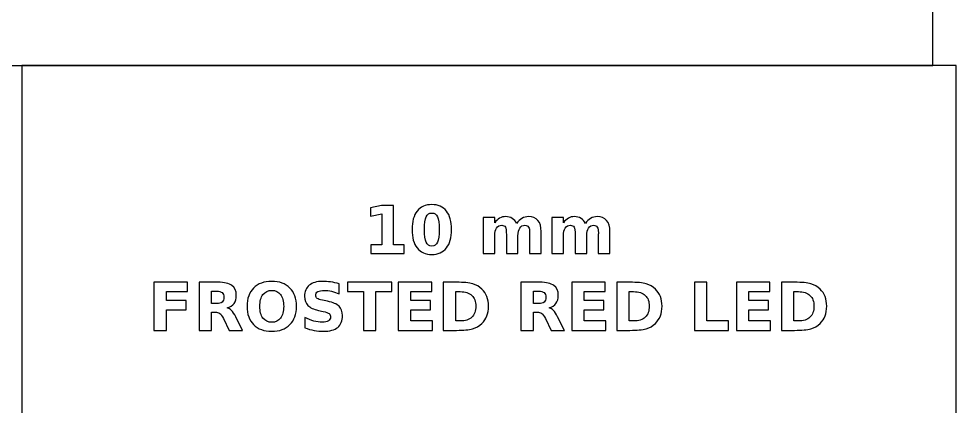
# Model space of a CAD drawing. Header units: centimetres. Extents: x -13.55 to -7.55, y -19.19 to -12.44.
# Drawn here: x -12.507 to -10.5, y -16.579 to -15.75 of the extents above; entities that cross this region are included whole.
import ezdxf

# ---------------------------------------------------------------- set-up
doc = ezdxf.new("R2010")
doc.units = ezdxf.units.CM
doc.header["$MEASUREMENT"] = 0
doc.layers.add('Layer 1', color=7, linetype='Continuous')

msp = doc.modelspace()

# ---------------------------------------------------------------- linework, layer by layer
at = {"layer": 'Layer 1', "color": 7}
msp.add_lwpolyline([(-12.55001, -15.85), (-10.55001, -15.85), (-10.55001, -13.85), (-12.55001, -13.85), (-12.55001, -15.85)], close=True, dxfattribs=at)
msp.add_open_spline([(-12.5, -15.85), (-12.5, -15.85), (-10.5, -15.85), (-10.5, -15.85), (-10.5, -15.85), (-10.5, -15.85), (-10.5, -17.85), (-10.5, -17.85), (-10.5, -17.85), (-10.5, -17.85), (-12.5, -17.85), (-12.5, -17.85), (-12.5, -17.85), (-12.5, -17.85), (-12.5, -15.85), (-12.5, -15.85)], degree=3, knots=[0, 0, 0, 0, 0.25, 0.25, 0.25, 0.25, 0.5, 0.5, 0.5, 0.5, 0.75, 0.75, 0.75, 0.75, 1, 1, 1, 1], dxfattribs=at)
at = {"layer": 'Layer 1', "color": 250}
for points, knots in [([(-11.75327, -16.23414), (-11.75327, -16.23414), (-11.72984, -16.23414), (-11.72984, -16.23414), (-11.72984, -16.23414), (-11.72984, -16.23414), (-11.72984, -16.16765), (-11.72984, -16.16765), (-11.72984, -16.16765), (-11.72984, -16.16765), (-11.75388, -16.17262), (-11.75388, -16.17262), (-11.75388, -16.17262), (-11.75388, -16.17262), (-11.75388, -16.15455), (-11.75388, -16.15455), (-11.75388, -16.15455), (-11.75388, -16.15455), (-11.72998, -16.14959), (-11.72998, -16.14959), (-11.72998, -16.14959), (-11.72998, -16.14959), (-11.70477, -16.14959), (-11.70477, -16.14959), (-11.70477, -16.14959), (-11.70477, -16.14959), (-11.70477, -16.23414), (-11.70477, -16.23414), (-11.70477, -16.23414), (-11.70477, -16.23414), (-11.68135, -16.23414), (-11.68135, -16.23414), (-11.68135, -16.23414), (-11.68135, -16.23414), (-11.68135, -16.25246), (-11.68135, -16.25246), (-11.68135, -16.25246), (-11.68135, -16.25246), (-11.75327, -16.25246), (-11.75327, -16.25246), (-11.75327, -16.25246), (-11.75327, -16.25246), (-11.75327, -16.23414), (-11.75327, -16.23414)], [0, 0, 0, 0, 0.0909091, 0.0909091, 0.0909091, 0.0909091, 0.1818182, 0.1818182, 0.1818182, 0.1818182, 0.2727273, 0.2727273, 0.2727273, 0.2727273, 0.3636364, 0.3636364, 0.3636364, 0.3636364, 0.4545455, 0.4545455, 0.4545455, 0.4545455, 0.5454545, 0.5454545, 0.5454545, 0.5454545, 0.6363636, 0.6363636, 0.6363636, 0.6363636, 0.7272727, 0.7272727, 0.7272727, 0.7272727, 0.8181818, 0.8181818, 0.8181818, 0.8181818, 0.9090909, 0.9090909, 0.9090909, 0.9090909, 1, 1, 1, 1]), ([(-11.58017, -16.20112), (-11.58017, -16.21817), (-11.58384, -16.23132), (-11.5912, -16.24058), (-11.5912, -16.24058), (-11.59854, -16.24983), (-11.60898, -16.25446), (-11.62248, -16.25446), (-11.62248, -16.25446), (-11.63603, -16.25446), (-11.64649, -16.24983), (-11.65383, -16.24058), (-11.65383, -16.24058), (-11.66119, -16.23132), (-11.66486, -16.21817), (-11.66486, -16.20112), (-11.66486, -16.20112), (-11.66486, -16.18405), (-11.66119, -16.17087), (-11.65383, -16.16161), (-11.65383, -16.16161), (-11.64649, -16.15237), (-11.63603, -16.14773), (-11.62248, -16.14773), (-11.62248, -16.14773), (-11.60898, -16.14773), (-11.59854, -16.15237), (-11.5912, -16.16161), (-11.5912, -16.16161), (-11.58384, -16.17087), (-11.58017, -16.18405), (-11.58017, -16.20112)], [0, 0, 0, 0, 0.125, 0.125, 0.125, 0.125, 0.25, 0.25, 0.25, 0.25, 0.375, 0.375, 0.375, 0.375, 0.5, 0.5, 0.5, 0.5, 0.625, 0.625, 0.625, 0.625, 0.75, 0.75, 0.75, 0.75, 0.875, 0.875, 0.875, 0.875, 1, 1, 1, 1]), ([(-11.6067, -16.20093), (-11.6067, -16.18807), (-11.6079, -16.17901), (-11.61032, -16.17374), (-11.61032, -16.17374), (-11.61272, -16.1685), (-11.61679, -16.16587), (-11.62248, -16.16587), (-11.62248, -16.16587), (-11.62817, -16.16587), (-11.63224, -16.1685), (-11.63469, -16.17374), (-11.63469, -16.17374), (-11.63711, -16.17901), (-11.63833, -16.18807), (-11.63833, -16.20093), (-11.63833, -16.20093), (-11.63833, -16.21391), (-11.63711, -16.22309), (-11.63469, -16.2284), (-11.63469, -16.2284), (-11.63224, -16.23374), (-11.62817, -16.2364), (-11.62248, -16.2364), (-11.62248, -16.2364), (-11.61684, -16.2364), (-11.61279, -16.23374), (-11.61034, -16.2284), (-11.61034, -16.2284), (-11.60792, -16.22309), (-11.6067, -16.21391), (-11.6067, -16.20093)], [0, 0, 0, 0, 0.125, 0.125, 0.125, 0.125, 0.25, 0.25, 0.25, 0.25, 0.375, 0.375, 0.375, 0.375, 0.5, 0.5, 0.5, 0.5, 0.625, 0.625, 0.625, 0.625, 0.75, 0.75, 0.75, 0.75, 0.875, 0.875, 0.875, 0.875, 1, 1, 1, 1]), ([(-11.44092, -16.18811), (-11.43779, -16.18334), (-11.4341, -16.17969), (-11.42979, -16.1772), (-11.42979, -16.1772), (-11.42549, -16.17468), (-11.42079, -16.17344), (-11.41564, -16.17344), (-11.41564, -16.17344), (-11.40677, -16.17344), (-11.40002, -16.17617), (-11.39539, -16.18165), (-11.39539, -16.18165), (-11.39075, -16.1871), (-11.38842, -16.19505), (-11.38842, -16.20547), (-11.38842, -16.20547), (-11.38842, -16.20547), (-11.38842, -16.25246), (-11.38842, -16.25246), (-11.38842, -16.25246), (-11.38842, -16.25246), (-11.41324, -16.25246), (-11.41324, -16.25246), (-11.41324, -16.25246), (-11.41324, -16.25246), (-11.41324, -16.21222), (-11.41324, -16.21222), (-11.41324, -16.21222), (-11.41319, -16.21163), (-11.41317, -16.21102), (-11.41314, -16.21036), (-11.41314, -16.21036), (-11.41312, -16.20973), (-11.4131, -16.20881), (-11.4131, -16.20761), (-11.4131, -16.20761), (-11.4131, -16.20215), (-11.41389, -16.19818), (-11.41552, -16.19573), (-11.41552, -16.19573), (-11.41712, -16.19326), (-11.4197, -16.19204), (-11.42328, -16.19204), (-11.42328, -16.19204), (-11.42798, -16.19204), (-11.43158, -16.19397), (-11.43414, -16.19783), (-11.43414, -16.19783), (-11.43668, -16.20168), (-11.438, -16.20726), (-11.4381, -16.21457), (-11.4381, -16.21457), (-11.4381, -16.21457), (-11.4381, -16.25246), (-11.4381, -16.25246), (-11.4381, -16.25246), (-11.4381, -16.25246), (-11.46291, -16.25246), (-11.46291, -16.25246), (-11.46291, -16.25246), (-11.46291, -16.25246), (-11.46291, -16.21222), (-11.46291, -16.21222), (-11.46291, -16.21222), (-11.46291, -16.20368), (-11.46364, -16.19818), (-11.46512, -16.19573), (-11.46512, -16.19573), (-11.46658, -16.19326), (-11.46919, -16.19204), (-11.47295, -16.19204), (-11.47295, -16.19204), (-11.4777, -16.19204), (-11.48135, -16.19399), (-11.48391, -16.19787), (-11.48391, -16.19787), (-11.48647, -16.20175), (-11.48777, -16.20728), (-11.48777, -16.2145), (-11.48777, -16.2145), (-11.48777, -16.2145), (-11.48777, -16.25246), (-11.48777, -16.25246), (-11.48777, -16.25246), (-11.48777, -16.25246), (-11.51258, -16.25246), (-11.51258, -16.25246), (-11.51258, -16.25246), (-11.51258, -16.25246), (-11.51258, -16.1753), (-11.51258, -16.1753), (-11.51258, -16.1753), (-11.51258, -16.1753), (-11.48777, -16.1753), (-11.48777, -16.1753), (-11.48777, -16.1753), (-11.48777, -16.1753), (-11.48777, -16.18661), (-11.48777, -16.18661), (-11.48777, -16.18661), (-11.48473, -16.18223), (-11.48125, -16.17897), (-11.47732, -16.17675), (-11.47732, -16.17675), (-11.4734, -16.17454), (-11.46907, -16.17344), (-11.46434, -16.17344), (-11.46434, -16.17344), (-11.45903, -16.17344), (-11.4543, -16.17473), (-11.45023, -16.1773), (-11.45023, -16.1773), (-11.44614, -16.17988), (-11.44303, -16.18348), (-11.44092, -16.18811)], [0, 0, 0, 0, 0.0344828, 0.0344828, 0.0344828, 0.0344828, 0.0689655, 0.0689655, 0.0689655, 0.0689655, 0.1034483, 0.1034483, 0.1034483, 0.1034483, 0.137931, 0.137931, 0.137931, 0.137931, 0.1724138, 0.1724138, 0.1724138, 0.1724138, 0.2068966, 0.2068966, 0.2068966, 0.2068966, 0.2413793, 0.2413793, 0.2413793, 0.2413793, 0.2758621, 0.2758621, 0.2758621, 0.2758621, 0.3103448, 0.3103448, 0.3103448, 0.3103448, 0.3448276, 0.3448276, 0.3448276, 0.3448276, 0.3793103, 0.3793103, 0.3793103, 0.3793103, 0.4137931, 0.4137931, 0.4137931, 0.4137931, 0.4482759, 0.4482759, 0.4482759, 0.4482759, 0.4827586, 0.4827586, 0.4827586, 0.4827586, 0.5172414, 0.5172414, 0.5172414, 0.5172414, 0.5517241, 0.5517241, 0.5517241, 0.5517241, 0.5862069, 0.5862069, 0.5862069, 0.5862069, 0.6206897, 0.6206897, 0.6206897, 0.6206897, 0.6551724, 0.6551724, 0.6551724, 0.6551724, 0.6896552, 0.6896552, 0.6896552, 0.6896552, 0.7241379, 0.7241379, 0.7241379, 0.7241379, 0.7586207, 0.7586207, 0.7586207, 0.7586207, 0.7931034, 0.7931034, 0.7931034, 0.7931034, 0.8275862, 0.8275862, 0.8275862, 0.8275862, 0.862069, 0.862069, 0.862069, 0.862069, 0.8965517, 0.8965517, 0.8965517, 0.8965517, 0.9310345, 0.9310345, 0.9310345, 0.9310345, 0.9655172, 0.9655172, 0.9655172, 0.9655172, 1, 1, 1, 1]), ([(-11.29388, -16.18811), (-11.29075, -16.18334), (-11.28706, -16.17969), (-11.28275, -16.1772), (-11.28275, -16.1772), (-11.27845, -16.17468), (-11.27375, -16.17344), (-11.2686, -16.17344), (-11.2686, -16.17344), (-11.25973, -16.17344), (-11.25298, -16.17617), (-11.24835, -16.18165), (-11.24835, -16.18165), (-11.24371, -16.1871), (-11.24138, -16.19505), (-11.24138, -16.20547), (-11.24138, -16.20547), (-11.24138, -16.20547), (-11.24138, -16.25246), (-11.24138, -16.25246), (-11.24138, -16.25246), (-11.24138, -16.25246), (-11.2662, -16.25246), (-11.2662, -16.25246), (-11.2662, -16.25246), (-11.2662, -16.25246), (-11.2662, -16.21222), (-11.2662, -16.21222), (-11.2662, -16.21222), (-11.26615, -16.21163), (-11.26613, -16.21102), (-11.2661, -16.21036), (-11.2661, -16.21036), (-11.26608, -16.20973), (-11.26606, -16.20881), (-11.26606, -16.20761), (-11.26606, -16.20761), (-11.26606, -16.20215), (-11.26685, -16.19818), (-11.26848, -16.19573), (-11.26848, -16.19573), (-11.27008, -16.19326), (-11.27266, -16.19204), (-11.27624, -16.19204), (-11.27624, -16.19204), (-11.28094, -16.19204), (-11.28454, -16.19397), (-11.2871, -16.19783), (-11.2871, -16.19783), (-11.28964, -16.20168), (-11.29096, -16.20726), (-11.29106, -16.21457), (-11.29106, -16.21457), (-11.29106, -16.21457), (-11.29106, -16.25246), (-11.29106, -16.25246), (-11.29106, -16.25246), (-11.29106, -16.25246), (-11.31587, -16.25246), (-11.31587, -16.25246), (-11.31587, -16.25246), (-11.31587, -16.25246), (-11.31587, -16.21222), (-11.31587, -16.21222), (-11.31587, -16.21222), (-11.31587, -16.20368), (-11.3166, -16.19818), (-11.31808, -16.19573), (-11.31808, -16.19573), (-11.31954, -16.19326), (-11.32215, -16.19204), (-11.32591, -16.19204), (-11.32591, -16.19204), (-11.33066, -16.19204), (-11.33431, -16.19399), (-11.33687, -16.19787), (-11.33687, -16.19787), (-11.33943, -16.20175), (-11.34073, -16.20728), (-11.34073, -16.2145), (-11.34073, -16.2145), (-11.34073, -16.2145), (-11.34073, -16.25246), (-11.34073, -16.25246), (-11.34073, -16.25246), (-11.34073, -16.25246), (-11.36554, -16.25246), (-11.36554, -16.25246), (-11.36554, -16.25246), (-11.36554, -16.25246), (-11.36554, -16.1753), (-11.36554, -16.1753), (-11.36554, -16.1753), (-11.36554, -16.1753), (-11.34073, -16.1753), (-11.34073, -16.1753), (-11.34073, -16.1753), (-11.34073, -16.1753), (-11.34073, -16.18661), (-11.34073, -16.18661), (-11.34073, -16.18661), (-11.33769, -16.18223), (-11.33421, -16.17897), (-11.33028, -16.17675), (-11.33028, -16.17675), (-11.32636, -16.17454), (-11.32203, -16.17344), (-11.3173, -16.17344), (-11.3173, -16.17344), (-11.31199, -16.17344), (-11.30726, -16.17473), (-11.30319, -16.1773), (-11.30319, -16.1773), (-11.2991, -16.17988), (-11.29599, -16.18348), (-11.29388, -16.18811)], [0, 0, 0, 0, 0.0344828, 0.0344828, 0.0344828, 0.0344828, 0.0689655, 0.0689655, 0.0689655, 0.0689655, 0.1034483, 0.1034483, 0.1034483, 0.1034483, 0.137931, 0.137931, 0.137931, 0.137931, 0.1724138, 0.1724138, 0.1724138, 0.1724138, 0.2068966, 0.2068966, 0.2068966, 0.2068966, 0.2413793, 0.2413793, 0.2413793, 0.2413793, 0.2758621, 0.2758621, 0.2758621, 0.2758621, 0.3103448, 0.3103448, 0.3103448, 0.3103448, 0.3448276, 0.3448276, 0.3448276, 0.3448276, 0.3793103, 0.3793103, 0.3793103, 0.3793103, 0.4137931, 0.4137931, 0.4137931, 0.4137931, 0.4482759, 0.4482759, 0.4482759, 0.4482759, 0.4827586, 0.4827586, 0.4827586, 0.4827586, 0.5172414, 0.5172414, 0.5172414, 0.5172414, 0.5517241, 0.5517241, 0.5517241, 0.5517241, 0.5862069, 0.5862069, 0.5862069, 0.5862069, 0.6206897, 0.6206897, 0.6206897, 0.6206897, 0.6551724, 0.6551724, 0.6551724, 0.6551724, 0.6896552, 0.6896552, 0.6896552, 0.6896552, 0.7241379, 0.7241379, 0.7241379, 0.7241379, 0.7586207, 0.7586207, 0.7586207, 0.7586207, 0.7931034, 0.7931034, 0.7931034, 0.7931034, 0.8275862, 0.8275862, 0.8275862, 0.8275862, 0.862069, 0.862069, 0.862069, 0.862069, 0.8965517, 0.8965517, 0.8965517, 0.8965517, 0.9310345, 0.9310345, 0.9310345, 0.9310345, 0.9655172, 0.9655172, 0.9655172, 0.9655172, 1, 1, 1, 1]), ([(-12.21718, -16.31384), (-12.21718, -16.31384), (-12.14559, -16.31384), (-12.14559, -16.31384), (-12.14559, -16.31384), (-12.14559, -16.31384), (-12.14559, -16.3339), (-12.14559, -16.3339), (-12.14559, -16.3339), (-12.14559, -16.3339), (-12.19065, -16.3339), (-12.19065, -16.3339), (-12.19065, -16.3339), (-12.19065, -16.3339), (-12.19065, -16.35305), (-12.19065, -16.35305), (-12.19065, -16.35305), (-12.19065, -16.35305), (-12.14827, -16.35305), (-12.14827, -16.35305), (-12.14827, -16.35305), (-12.14827, -16.35305), (-12.14827, -16.37311), (-12.14827, -16.37311), (-12.14827, -16.37311), (-12.14827, -16.37311), (-12.19065, -16.37311), (-12.19065, -16.37311), (-12.19065, -16.37311), (-12.19065, -16.37311), (-12.19065, -16.41671), (-12.19065, -16.41671), (-12.19065, -16.41671), (-12.19065, -16.41671), (-12.21718, -16.41671), (-12.21718, -16.41671), (-12.21718, -16.41671), (-12.21718, -16.41671), (-12.21718, -16.31384), (-12.21718, -16.31384)], [0, 0, 0, 0, 0.1, 0.1, 0.1, 0.1, 0.2, 0.2, 0.2, 0.2, 0.3, 0.3, 0.3, 0.3, 0.4, 0.4, 0.4, 0.4, 0.5, 0.5, 0.5, 0.5, 0.6, 0.6, 0.6, 0.6, 0.7, 0.7, 0.7, 0.7, 0.8, 0.8, 0.8, 0.8, 0.9, 0.9, 0.9, 0.9, 1, 1, 1, 1]), ([(-12.09425, -16.37779), (-12.09425, -16.37779), (-12.09425, -16.41671), (-12.09425, -16.41671), (-12.09425, -16.41671), (-12.09425, -16.41671), (-12.12078, -16.41671), (-12.12078, -16.41671), (-12.12078, -16.41671), (-12.12078, -16.41671), (-12.12078, -16.31384), (-12.12078, -16.31384), (-12.12078, -16.31384), (-12.12078, -16.31384), (-12.08026, -16.31384), (-12.08026, -16.31384), (-12.08026, -16.31384), (-12.06671, -16.31384), (-12.05676, -16.31612), (-12.05046, -16.32066), (-12.05046, -16.32066), (-12.04414, -16.3252), (-12.04098, -16.3324), (-12.04098, -16.34223), (-12.04098, -16.34223), (-12.04098, -16.34902), (-12.04263, -16.35462), (-12.0459, -16.35897), (-12.0459, -16.35897), (-12.04919, -16.36335), (-12.05415, -16.36657), (-12.06076, -16.36862), (-12.06076, -16.36862), (-12.05714, -16.36946), (-12.05387, -16.37132), (-12.051, -16.37424), (-12.051, -16.37424), (-12.04813, -16.37715), (-12.04524, -16.38157), (-12.0423, -16.3875), (-12.0423, -16.3875), (-12.0423, -16.3875), (-12.02788, -16.41671), (-12.02788, -16.41671), (-12.02788, -16.41671), (-12.02788, -16.41671), (-12.05615, -16.41671), (-12.05615, -16.41671), (-12.05615, -16.41671), (-12.05615, -16.41671), (-12.06869, -16.39115), (-12.06869, -16.39115), (-12.06869, -16.39115), (-12.0712, -16.38602), (-12.07377, -16.38249), (-12.07638, -16.38061), (-12.07638, -16.38061), (-12.07897, -16.37873), (-12.08242, -16.37779), (-12.08675, -16.37779), (-12.08675, -16.37779), (-12.08675, -16.37779), (-12.09425, -16.37779), (-12.09425, -16.37779)], [0, 0, 0, 0, 0.0625, 0.0625, 0.0625, 0.0625, 0.125, 0.125, 0.125, 0.125, 0.1875, 0.1875, 0.1875, 0.1875, 0.25, 0.25, 0.25, 0.25, 0.3125, 0.3125, 0.3125, 0.3125, 0.375, 0.375, 0.375, 0.375, 0.4375, 0.4375, 0.4375, 0.4375, 0.5, 0.5, 0.5, 0.5, 0.5625, 0.5625, 0.5625, 0.5625, 0.625, 0.625, 0.625, 0.625, 0.6875, 0.6875, 0.6875, 0.6875, 0.75, 0.75, 0.75, 0.75, 0.8125, 0.8125, 0.8125, 0.8125, 0.875, 0.875, 0.875, 0.875, 0.9375, 0.9375, 0.9375, 0.9375, 1, 1, 1, 1]), ([(-11.96514, -16.31198), (-11.94861, -16.31198), (-11.93565, -16.31671), (-11.92629, -16.32619), (-11.92629, -16.32619), (-11.91691, -16.33564), (-11.91223, -16.34869), (-11.91223, -16.36537), (-11.91223, -16.36537), (-11.91223, -16.382), (-11.91691, -16.39505), (-11.92629, -16.4045), (-11.92629, -16.4045), (-11.93565, -16.41398), (-11.94861, -16.41871), (-11.96514, -16.41871), (-11.96514, -16.41871), (-11.98163, -16.41871), (-11.99456, -16.41398), (-12.00397, -16.4045), (-12.00397, -16.4045), (-12.01335, -16.39505), (-12.01806, -16.382), (-12.01806, -16.36537), (-12.01806, -16.36537), (-12.01806, -16.34869), (-12.01335, -16.33564), (-12.00397, -16.32619), (-12.00397, -16.32619), (-11.99456, -16.31671), (-11.98163, -16.31198), (-11.96514, -16.31198)], [0, 0, 0, 0, 0.125, 0.125, 0.125, 0.125, 0.25, 0.25, 0.25, 0.25, 0.375, 0.375, 0.375, 0.375, 0.5, 0.5, 0.5, 0.5, 0.625, 0.625, 0.625, 0.625, 0.75, 0.75, 0.75, 0.75, 0.875, 0.875, 0.875, 0.875, 1, 1, 1, 1]), ([(-11.82057, -16.31709), (-11.82057, -16.31709), (-11.82057, -16.33884), (-11.82057, -16.33884), (-11.82057, -16.33884), (-11.82622, -16.33632), (-11.83174, -16.33442), (-11.8371, -16.33313), (-11.8371, -16.33313), (-11.84249, -16.33183), (-11.84757, -16.3312), (-11.85234, -16.3312), (-11.85234, -16.3312), (-11.85867, -16.3312), (-11.86337, -16.33207), (-11.86641, -16.33381), (-11.86641, -16.33381), (-11.86944, -16.33557), (-11.87095, -16.33828), (-11.87095, -16.34195), (-11.87095, -16.34195), (-11.87095, -16.3447), (-11.86994, -16.34686), (-11.86789, -16.34839), (-11.86789, -16.34839), (-11.86584, -16.34992), (-11.86213, -16.35126), (-11.85674, -16.35236), (-11.85674, -16.35236), (-11.85674, -16.35236), (-11.84545, -16.35462), (-11.84545, -16.35462), (-11.84545, -16.35462), (-11.834, -16.35693), (-11.82589, -16.36041), (-11.82107, -16.36511), (-11.82107, -16.36511), (-11.81624, -16.36979), (-11.81382, -16.37645), (-11.81382, -16.38508), (-11.81382, -16.38508), (-11.81382, -16.39644), (-11.81718, -16.40488), (-11.82391, -16.41041), (-11.82391, -16.41041), (-11.83064, -16.41593), (-11.84091, -16.41871), (-11.85474, -16.41871), (-11.85474, -16.41871), (-11.86128, -16.41871), (-11.86782, -16.4181), (-11.87438, -16.41685), (-11.87438, -16.41685), (-11.88094, -16.4156), (-11.88753, -16.41377), (-11.89409, -16.41135), (-11.89409, -16.41135), (-11.89409, -16.41135), (-11.89409, -16.38896), (-11.89409, -16.38896), (-11.89409, -16.38896), (-11.88753, -16.39244), (-11.88118, -16.39507), (-11.87504, -16.39684), (-11.87504, -16.39684), (-11.8689, -16.3986), (-11.863, -16.39949), (-11.85731, -16.39949), (-11.85731, -16.39949), (-11.85152, -16.39949), (-11.84708, -16.39853), (-11.844, -16.3966), (-11.844, -16.3966), (-11.84091, -16.39467), (-11.83939, -16.39192), (-11.83939, -16.38832), (-11.83939, -16.38832), (-11.83939, -16.38512), (-11.84042, -16.38263), (-11.84251, -16.38089), (-11.84251, -16.38089), (-11.84461, -16.37915), (-11.84877, -16.37758), (-11.85503, -16.37621), (-11.85503, -16.37621), (-11.85503, -16.37621), (-11.8653, -16.37393), (-11.8653, -16.37393), (-11.8653, -16.37393), (-11.87558, -16.37172), (-11.88311, -16.36822), (-11.88786, -16.36339), (-11.88786, -16.36339), (-11.89261, -16.35857), (-11.89498, -16.35206), (-11.89498, -16.3439), (-11.89498, -16.3439), (-11.89498, -16.33364), (-11.89167, -16.32576), (-11.88506, -16.32026), (-11.88506, -16.32026), (-11.87845, -16.31473), (-11.86895, -16.31198), (-11.85653, -16.31198), (-11.85653, -16.31198), (-11.85089, -16.31198), (-11.84508, -16.31241), (-11.8391, -16.31325), (-11.8391, -16.31325), (-11.83313, -16.3141), (-11.82695, -16.31537), (-11.82057, -16.31709)], [0, 0, 0, 0, 0.0357143, 0.0357143, 0.0357143, 0.0357143, 0.0714286, 0.0714286, 0.0714286, 0.0714286, 0.1071429, 0.1071429, 0.1071429, 0.1071429, 0.1428571, 0.1428571, 0.1428571, 0.1428571, 0.1785714, 0.1785714, 0.1785714, 0.1785714, 0.2142857, 0.2142857, 0.2142857, 0.2142857, 0.25, 0.25, 0.25, 0.25, 0.2857143, 0.2857143, 0.2857143, 0.2857143, 0.3214286, 0.3214286, 0.3214286, 0.3214286, 0.3571429, 0.3571429, 0.3571429, 0.3571429, 0.3928571, 0.3928571, 0.3928571, 0.3928571, 0.4285714, 0.4285714, 0.4285714, 0.4285714, 0.4642857, 0.4642857, 0.4642857, 0.4642857, 0.5, 0.5, 0.5, 0.5, 0.5357143, 0.5357143, 0.5357143, 0.5357143, 0.5714286, 0.5714286, 0.5714286, 0.5714286, 0.6071429, 0.6071429, 0.6071429, 0.6071429, 0.6428571, 0.6428571, 0.6428571, 0.6428571, 0.6785714, 0.6785714, 0.6785714, 0.6785714, 0.7142857, 0.7142857, 0.7142857, 0.7142857, 0.75, 0.75, 0.75, 0.75, 0.7857143, 0.7857143, 0.7857143, 0.7857143, 0.8214286, 0.8214286, 0.8214286, 0.8214286, 0.8571429, 0.8571429, 0.8571429, 0.8571429, 0.8928571, 0.8928571, 0.8928571, 0.8928571, 0.9285714, 0.9285714, 0.9285714, 0.9285714, 0.9642857, 0.9642857, 0.9642857, 0.9642857, 1, 1, 1, 1]), ([(-11.80282, -16.31384), (-11.80282, -16.31384), (-11.70802, -16.31384), (-11.70802, -16.31384), (-11.70802, -16.31384), (-11.70802, -16.31384), (-11.70802, -16.3339), (-11.70802, -16.3339), (-11.70802, -16.3339), (-11.70802, -16.3339), (-11.74212, -16.3339), (-11.74212, -16.3339), (-11.74212, -16.3339), (-11.74212, -16.3339), (-11.74212, -16.41671), (-11.74212, -16.41671), (-11.74212, -16.41671), (-11.74212, -16.41671), (-11.76865, -16.41671), (-11.76865, -16.41671), (-11.76865, -16.41671), (-11.76865, -16.41671), (-11.76865, -16.3339), (-11.76865, -16.3339), (-11.76865, -16.3339), (-11.76865, -16.3339), (-11.80282, -16.3339), (-11.80282, -16.3339), (-11.80282, -16.3339), (-11.80282, -16.3339), (-11.80282, -16.31384), (-11.80282, -16.31384)], [0, 0, 0, 0, 0.125, 0.125, 0.125, 0.125, 0.25, 0.25, 0.25, 0.25, 0.375, 0.375, 0.375, 0.375, 0.5, 0.5, 0.5, 0.5, 0.625, 0.625, 0.625, 0.625, 0.75, 0.75, 0.75, 0.75, 0.875, 0.875, 0.875, 0.875, 1, 1, 1, 1]), ([(-11.69428, -16.31384), (-11.69428, -16.31384), (-11.62269, -16.31384), (-11.62269, -16.31384), (-11.62269, -16.31384), (-11.62269, -16.31384), (-11.62269, -16.3339), (-11.62269, -16.3339), (-11.62269, -16.3339), (-11.62269, -16.3339), (-11.66775, -16.3339), (-11.66775, -16.3339), (-11.66775, -16.3339), (-11.66775, -16.3339), (-11.66775, -16.35305), (-11.66775, -16.35305), (-11.66775, -16.35305), (-11.66775, -16.35305), (-11.6254, -16.35305), (-11.6254, -16.35305), (-11.6254, -16.35305), (-11.6254, -16.35305), (-11.6254, -16.37311), (-11.6254, -16.37311), (-11.6254, -16.37311), (-11.6254, -16.37311), (-11.66775, -16.37311), (-11.66775, -16.37311), (-11.66775, -16.37311), (-11.66775, -16.37311), (-11.66775, -16.39665), (-11.66775, -16.39665), (-11.66775, -16.39665), (-11.66775, -16.39665), (-11.62119, -16.39665), (-11.62119, -16.39665), (-11.62119, -16.39665), (-11.62119, -16.39665), (-11.62119, -16.41671), (-11.62119, -16.41671), (-11.62119, -16.41671), (-11.62119, -16.41671), (-11.69428, -16.41671), (-11.69428, -16.41671), (-11.69428, -16.41671), (-11.69428, -16.41671), (-11.69428, -16.31384), (-11.69428, -16.31384)], [0, 0, 0, 0, 0.0833333, 0.0833333, 0.0833333, 0.0833333, 0.1666667, 0.1666667, 0.1666667, 0.1666667, 0.25, 0.25, 0.25, 0.25, 0.3333333, 0.3333333, 0.3333333, 0.3333333, 0.4166667, 0.4166667, 0.4166667, 0.4166667, 0.5, 0.5, 0.5, 0.5, 0.5833333, 0.5833333, 0.5833333, 0.5833333, 0.6666667, 0.6666667, 0.6666667, 0.6666667, 0.75, 0.75, 0.75, 0.75, 0.8333333, 0.8333333, 0.8333333, 0.8333333, 0.9166667, 0.9166667, 0.9166667, 0.9166667, 1, 1, 1, 1]), ([(-11.59788, -16.31384), (-11.59788, -16.31384), (-11.56989, -16.31384), (-11.56989, -16.31384), (-11.56989, -16.31384), (-11.55428, -16.31384), (-11.54266, -16.31495), (-11.53502, -16.31718), (-11.53502, -16.31718), (-11.52737, -16.31941), (-11.52081, -16.32318), (-11.51533, -16.32852), (-11.51533, -16.32852), (-11.51051, -16.33315), (-11.50694, -16.33851), (-11.50458, -16.34458), (-11.50458, -16.34458), (-11.50226, -16.35062), (-11.50108, -16.35749), (-11.50108, -16.36518), (-11.50108, -16.36518), (-11.50108, -16.37294), (-11.50226, -16.37986), (-11.50458, -16.38595), (-11.50458, -16.38595), (-11.50694, -16.39204), (-11.51051, -16.3974), (-11.51533, -16.40203), (-11.51533, -16.40203), (-11.52086, -16.40737), (-11.52747, -16.41114), (-11.53518, -16.41337), (-11.53518, -16.41337), (-11.5429, -16.4156), (-11.55447, -16.41671), (-11.56989, -16.41671), (-11.56989, -16.41671), (-11.56989, -16.41671), (-11.59788, -16.41671), (-11.59788, -16.41671), (-11.59788, -16.41671), (-11.59788, -16.41671), (-11.59788, -16.31384), (-11.59788, -16.31384)], [0, 0, 0, 0, 0.0909091, 0.0909091, 0.0909091, 0.0909091, 0.1818182, 0.1818182, 0.1818182, 0.1818182, 0.2727273, 0.2727273, 0.2727273, 0.2727273, 0.3636364, 0.3636364, 0.3636364, 0.3636364, 0.4545455, 0.4545455, 0.4545455, 0.4545455, 0.5454545, 0.5454545, 0.5454545, 0.5454545, 0.6363636, 0.6363636, 0.6363636, 0.6363636, 0.7272727, 0.7272727, 0.7272727, 0.7272727, 0.8181818, 0.8181818, 0.8181818, 0.8181818, 0.9090909, 0.9090909, 0.9090909, 0.9090909, 1, 1, 1, 1]), ([(-11.4051, -16.37779), (-11.4051, -16.37779), (-11.4051, -16.41671), (-11.4051, -16.41671), (-11.4051, -16.41671), (-11.4051, -16.41671), (-11.43163, -16.41671), (-11.43163, -16.41671), (-11.43163, -16.41671), (-11.43163, -16.41671), (-11.43163, -16.31384), (-11.43163, -16.31384), (-11.43163, -16.31384), (-11.43163, -16.31384), (-11.39111, -16.31384), (-11.39111, -16.31384), (-11.39111, -16.31384), (-11.37756, -16.31384), (-11.36761, -16.31612), (-11.36131, -16.32066), (-11.36131, -16.32066), (-11.35499, -16.3252), (-11.35183, -16.3324), (-11.35183, -16.34223), (-11.35183, -16.34223), (-11.35183, -16.34902), (-11.35348, -16.35462), (-11.35675, -16.35897), (-11.35675, -16.35897), (-11.36004, -16.36335), (-11.365, -16.36657), (-11.37161, -16.36862), (-11.37161, -16.36862), (-11.36799, -16.36946), (-11.36472, -16.37132), (-11.36185, -16.37424), (-11.36185, -16.37424), (-11.35898, -16.37715), (-11.35609, -16.38157), (-11.35315, -16.3875), (-11.35315, -16.3875), (-11.35315, -16.3875), (-11.33873, -16.41671), (-11.33873, -16.41671), (-11.33873, -16.41671), (-11.33873, -16.41671), (-11.367, -16.41671), (-11.367, -16.41671), (-11.367, -16.41671), (-11.367, -16.41671), (-11.37954, -16.39115), (-11.37954, -16.39115), (-11.37954, -16.39115), (-11.38205, -16.38602), (-11.38462, -16.38249), (-11.38723, -16.38061), (-11.38723, -16.38061), (-11.38982, -16.37873), (-11.39327, -16.37779), (-11.3976, -16.37779), (-11.3976, -16.37779), (-11.3976, -16.37779), (-11.4051, -16.37779), (-11.4051, -16.37779)], [0, 0, 0, 0, 0.0625, 0.0625, 0.0625, 0.0625, 0.125, 0.125, 0.125, 0.125, 0.1875, 0.1875, 0.1875, 0.1875, 0.25, 0.25, 0.25, 0.25, 0.3125, 0.3125, 0.3125, 0.3125, 0.375, 0.375, 0.375, 0.375, 0.4375, 0.4375, 0.4375, 0.4375, 0.5, 0.5, 0.5, 0.5, 0.5625, 0.5625, 0.5625, 0.5625, 0.625, 0.625, 0.625, 0.625, 0.6875, 0.6875, 0.6875, 0.6875, 0.75, 0.75, 0.75, 0.75, 0.8125, 0.8125, 0.8125, 0.8125, 0.875, 0.875, 0.875, 0.875, 0.9375, 0.9375, 0.9375, 0.9375, 1, 1, 1, 1]), ([(-11.32298, -16.31384), (-11.32298, -16.31384), (-11.25139, -16.31384), (-11.25139, -16.31384), (-11.25139, -16.31384), (-11.25139, -16.31384), (-11.25139, -16.3339), (-11.25139, -16.3339), (-11.25139, -16.3339), (-11.25139, -16.3339), (-11.29645, -16.3339), (-11.29645, -16.3339), (-11.29645, -16.3339), (-11.29645, -16.3339), (-11.29645, -16.35305), (-11.29645, -16.35305), (-11.29645, -16.35305), (-11.29645, -16.35305), (-11.2541, -16.35305), (-11.2541, -16.35305), (-11.2541, -16.35305), (-11.2541, -16.35305), (-11.2541, -16.37311), (-11.2541, -16.37311), (-11.2541, -16.37311), (-11.2541, -16.37311), (-11.29645, -16.37311), (-11.29645, -16.37311), (-11.29645, -16.37311), (-11.29645, -16.37311), (-11.29645, -16.39665), (-11.29645, -16.39665), (-11.29645, -16.39665), (-11.29645, -16.39665), (-11.24989, -16.39665), (-11.24989, -16.39665), (-11.24989, -16.39665), (-11.24989, -16.39665), (-11.24989, -16.41671), (-11.24989, -16.41671), (-11.24989, -16.41671), (-11.24989, -16.41671), (-11.32298, -16.41671), (-11.32298, -16.41671), (-11.32298, -16.41671), (-11.32298, -16.41671), (-11.32298, -16.31384), (-11.32298, -16.31384)], [0, 0, 0, 0, 0.0833333, 0.0833333, 0.0833333, 0.0833333, 0.1666667, 0.1666667, 0.1666667, 0.1666667, 0.25, 0.25, 0.25, 0.25, 0.3333333, 0.3333333, 0.3333333, 0.3333333, 0.4166667, 0.4166667, 0.4166667, 0.4166667, 0.5, 0.5, 0.5, 0.5, 0.5833333, 0.5833333, 0.5833333, 0.5833333, 0.6666667, 0.6666667, 0.6666667, 0.6666667, 0.75, 0.75, 0.75, 0.75, 0.8333333, 0.8333333, 0.8333333, 0.8333333, 0.9166667, 0.9166667, 0.9166667, 0.9166667, 1, 1, 1, 1]), ([(-11.22658, -16.31384), (-11.22658, -16.31384), (-11.19859, -16.31384), (-11.19859, -16.31384), (-11.19859, -16.31384), (-11.18298, -16.31384), (-11.17136, -16.31495), (-11.16372, -16.31718), (-11.16372, -16.31718), (-11.15607, -16.31941), (-11.14951, -16.32318), (-11.14403, -16.32852), (-11.14403, -16.32852), (-11.13921, -16.33315), (-11.13564, -16.33851), (-11.13328, -16.34458), (-11.13328, -16.34458), (-11.13096, -16.35062), (-11.12978, -16.35749), (-11.12978, -16.36518), (-11.12978, -16.36518), (-11.12978, -16.37294), (-11.13096, -16.37986), (-11.13328, -16.38595), (-11.13328, -16.38595), (-11.13564, -16.39204), (-11.13921, -16.3974), (-11.14403, -16.40203), (-11.14403, -16.40203), (-11.14956, -16.40737), (-11.15617, -16.41114), (-11.16388, -16.41337), (-11.16388, -16.41337), (-11.1716, -16.4156), (-11.18317, -16.41671), (-11.19859, -16.41671), (-11.19859, -16.41671), (-11.19859, -16.41671), (-11.22658, -16.41671), (-11.22658, -16.41671), (-11.22658, -16.41671), (-11.22658, -16.41671), (-11.22658, -16.31384), (-11.22658, -16.31384)], [0, 0, 0, 0, 0.0909091, 0.0909091, 0.0909091, 0.0909091, 0.1818182, 0.1818182, 0.1818182, 0.1818182, 0.2727273, 0.2727273, 0.2727273, 0.2727273, 0.3636364, 0.3636364, 0.3636364, 0.3636364, 0.4545455, 0.4545455, 0.4545455, 0.4545455, 0.5454545, 0.5454545, 0.5454545, 0.5454545, 0.6363636, 0.6363636, 0.6363636, 0.6363636, 0.7272727, 0.7272727, 0.7272727, 0.7272727, 0.8181818, 0.8181818, 0.8181818, 0.8181818, 0.9090909, 0.9090909, 0.9090909, 0.9090909, 1, 1, 1, 1]), ([(-11.06033, -16.31384), (-11.06033, -16.31384), (-11.0338, -16.31384), (-11.0338, -16.31384), (-11.0338, -16.31384), (-11.0338, -16.31384), (-11.0338, -16.39665), (-11.0338, -16.39665), (-11.0338, -16.39665), (-11.0338, -16.39665), (-10.98724, -16.39665), (-10.98724, -16.39665), (-10.98724, -16.39665), (-10.98724, -16.39665), (-10.98724, -16.41671), (-10.98724, -16.41671), (-10.98724, -16.41671), (-10.98724, -16.41671), (-11.06033, -16.41671), (-11.06033, -16.41671), (-11.06033, -16.41671), (-11.06033, -16.41671), (-11.06033, -16.31384), (-11.06033, -16.31384)], [0, 0, 0, 0, 0.1666667, 0.1666667, 0.1666667, 0.1666667, 0.3333333, 0.3333333, 0.3333333, 0.3333333, 0.5, 0.5, 0.5, 0.5, 0.6666667, 0.6666667, 0.6666667, 0.6666667, 0.8333333, 0.8333333, 0.8333333, 0.8333333, 1, 1, 1, 1]), ([(-10.97042, -16.31384), (-10.97042, -16.31384), (-10.89883, -16.31384), (-10.89883, -16.31384), (-10.89883, -16.31384), (-10.89883, -16.31384), (-10.89883, -16.3339), (-10.89883, -16.3339), (-10.89883, -16.3339), (-10.89883, -16.3339), (-10.94389, -16.3339), (-10.94389, -16.3339), (-10.94389, -16.3339), (-10.94389, -16.3339), (-10.94389, -16.35305), (-10.94389, -16.35305), (-10.94389, -16.35305), (-10.94389, -16.35305), (-10.90154, -16.35305), (-10.90154, -16.35305), (-10.90154, -16.35305), (-10.90154, -16.35305), (-10.90154, -16.37311), (-10.90154, -16.37311), (-10.90154, -16.37311), (-10.90154, -16.37311), (-10.94389, -16.37311), (-10.94389, -16.37311), (-10.94389, -16.37311), (-10.94389, -16.37311), (-10.94389, -16.39665), (-10.94389, -16.39665), (-10.94389, -16.39665), (-10.94389, -16.39665), (-10.89733, -16.39665), (-10.89733, -16.39665), (-10.89733, -16.39665), (-10.89733, -16.39665), (-10.89733, -16.41671), (-10.89733, -16.41671), (-10.89733, -16.41671), (-10.89733, -16.41671), (-10.97042, -16.41671), (-10.97042, -16.41671), (-10.97042, -16.41671), (-10.97042, -16.41671), (-10.97042, -16.31384), (-10.97042, -16.31384)], [0, 0, 0, 0, 0.0833333, 0.0833333, 0.0833333, 0.0833333, 0.1666667, 0.1666667, 0.1666667, 0.1666667, 0.25, 0.25, 0.25, 0.25, 0.3333333, 0.3333333, 0.3333333, 0.3333333, 0.4166667, 0.4166667, 0.4166667, 0.4166667, 0.5, 0.5, 0.5, 0.5, 0.5833333, 0.5833333, 0.5833333, 0.5833333, 0.6666667, 0.6666667, 0.6666667, 0.6666667, 0.75, 0.75, 0.75, 0.75, 0.8333333, 0.8333333, 0.8333333, 0.8333333, 0.9166667, 0.9166667, 0.9166667, 0.9166667, 1, 1, 1, 1]), ([(-10.87402, -16.31384), (-10.87402, -16.31384), (-10.84603, -16.31384), (-10.84603, -16.31384), (-10.84603, -16.31384), (-10.83042, -16.31384), (-10.8188, -16.31495), (-10.81116, -16.31718), (-10.81116, -16.31718), (-10.80351, -16.31941), (-10.79695, -16.32318), (-10.79147, -16.32852), (-10.79147, -16.32852), (-10.78665, -16.33315), (-10.78308, -16.33851), (-10.78072, -16.34458), (-10.78072, -16.34458), (-10.7784, -16.35062), (-10.77722, -16.35749), (-10.77722, -16.36518), (-10.77722, -16.36518), (-10.77722, -16.37294), (-10.7784, -16.37986), (-10.78072, -16.38595), (-10.78072, -16.38595), (-10.78308, -16.39204), (-10.78665, -16.3974), (-10.79147, -16.40203), (-10.79147, -16.40203), (-10.797, -16.40737), (-10.80361, -16.41114), (-10.81132, -16.41337), (-10.81132, -16.41337), (-10.81904, -16.4156), (-10.83061, -16.41671), (-10.84603, -16.41671), (-10.84603, -16.41671), (-10.84603, -16.41671), (-10.87402, -16.41671), (-10.87402, -16.41671), (-10.87402, -16.41671), (-10.87402, -16.41671), (-10.87402, -16.31384), (-10.87402, -16.31384)], [0, 0, 0, 0, 0.0909091, 0.0909091, 0.0909091, 0.0909091, 0.1818182, 0.1818182, 0.1818182, 0.1818182, 0.2727273, 0.2727273, 0.2727273, 0.2727273, 0.3636364, 0.3636364, 0.3636364, 0.3636364, 0.4545455, 0.4545455, 0.4545455, 0.4545455, 0.5454545, 0.5454545, 0.5454545, 0.5454545, 0.6363636, 0.6363636, 0.6363636, 0.6363636, 0.7272727, 0.7272727, 0.7272727, 0.7272727, 0.8181818, 0.8181818, 0.8181818, 0.8181818, 0.9090909, 0.9090909, 0.9090909, 0.9090909, 1, 1, 1, 1]), ([(-12.08308, -16.35947), (-12.07753, -16.35947), (-12.07353, -16.35843), (-12.07113, -16.35636), (-12.07113, -16.35636), (-12.06871, -16.35429), (-12.06751, -16.35088), (-12.06751, -16.34615), (-12.06751, -16.34615), (-12.06751, -16.34147), (-12.06871, -16.33811), (-12.07113, -16.33609), (-12.07113, -16.33609), (-12.07353, -16.33407), (-12.07753, -16.33306), (-12.08308, -16.33306), (-12.08308, -16.33306), (-12.08308, -16.33306), (-12.09425, -16.33306), (-12.09425, -16.33306), (-12.09425, -16.33306), (-12.09425, -16.33306), (-12.09425, -16.35947), (-12.09425, -16.35947), (-12.09425, -16.35947), (-12.09425, -16.35947), (-12.08308, -16.35947), (-12.08308, -16.35947)], [0, 0, 0, 0, 0.1428571, 0.1428571, 0.1428571, 0.1428571, 0.2857143, 0.2857143, 0.2857143, 0.2857143, 0.4285714, 0.4285714, 0.4285714, 0.4285714, 0.5714286, 0.5714286, 0.5714286, 0.5714286, 0.7142857, 0.7142857, 0.7142857, 0.7142857, 0.8571429, 0.8571429, 0.8571429, 0.8571429, 1, 1, 1, 1]), ([(-11.96514, -16.3312), (-11.97323, -16.3312), (-11.97949, -16.33418), (-11.98396, -16.34016), (-11.98396, -16.34016), (-11.9884, -16.34613), (-11.99064, -16.35453), (-11.99064, -16.36537), (-11.99064, -16.36537), (-11.99064, -16.37619), (-11.9884, -16.38456), (-11.98396, -16.39053), (-11.98396, -16.39053), (-11.97949, -16.39651), (-11.97323, -16.39949), (-11.96514, -16.39949), (-11.96514, -16.39949), (-11.957, -16.39949), (-11.95073, -16.39651), (-11.94626, -16.39053), (-11.94626, -16.39053), (-11.94181, -16.38456), (-11.93958, -16.37619), (-11.93958, -16.36537), (-11.93958, -16.36537), (-11.93958, -16.35453), (-11.94181, -16.34613), (-11.94626, -16.34016), (-11.94626, -16.34016), (-11.95073, -16.33418), (-11.957, -16.3312), (-11.96514, -16.3312)], [0, 0, 0, 0, 0.125, 0.125, 0.125, 0.125, 0.25, 0.25, 0.25, 0.25, 0.375, 0.375, 0.375, 0.375, 0.5, 0.5, 0.5, 0.5, 0.625, 0.625, 0.625, 0.625, 0.75, 0.75, 0.75, 0.75, 0.875, 0.875, 0.875, 0.875, 1, 1, 1, 1]), ([(-11.57135, -16.3339), (-11.57135, -16.3339), (-11.57135, -16.39665), (-11.57135, -16.39665), (-11.57135, -16.39665), (-11.57135, -16.39665), (-11.56185, -16.39665), (-11.56185, -16.39665), (-11.56185, -16.39665), (-11.55101, -16.39665), (-11.54273, -16.39397), (-11.53702, -16.38858), (-11.53702, -16.38858), (-11.5313, -16.38322), (-11.52843, -16.37541), (-11.52843, -16.36518), (-11.52843, -16.36518), (-11.52843, -16.35497), (-11.53128, -16.34721), (-11.53697, -16.3419), (-11.53697, -16.3419), (-11.54266, -16.33656), (-11.55096, -16.3339), (-11.56185, -16.3339), (-11.56185, -16.3339), (-11.56185, -16.3339), (-11.57135, -16.3339), (-11.57135, -16.3339)], [0, 0, 0, 0, 0.1428571, 0.1428571, 0.1428571, 0.1428571, 0.2857143, 0.2857143, 0.2857143, 0.2857143, 0.4285714, 0.4285714, 0.4285714, 0.4285714, 0.5714286, 0.5714286, 0.5714286, 0.5714286, 0.7142857, 0.7142857, 0.7142857, 0.7142857, 0.8571429, 0.8571429, 0.8571429, 0.8571429, 1, 1, 1, 1]), ([(-11.39393, -16.35947), (-11.38838, -16.35947), (-11.38438, -16.35843), (-11.38198, -16.35636), (-11.38198, -16.35636), (-11.37956, -16.35429), (-11.37836, -16.35088), (-11.37836, -16.34615), (-11.37836, -16.34615), (-11.37836, -16.34147), (-11.37956, -16.33811), (-11.38198, -16.33609), (-11.38198, -16.33609), (-11.38438, -16.33407), (-11.38838, -16.33306), (-11.39393, -16.33306), (-11.39393, -16.33306), (-11.39393, -16.33306), (-11.4051, -16.33306), (-11.4051, -16.33306), (-11.4051, -16.33306), (-11.4051, -16.33306), (-11.4051, -16.35947), (-11.4051, -16.35947), (-11.4051, -16.35947), (-11.4051, -16.35947), (-11.39393, -16.35947), (-11.39393, -16.35947)], [0, 0, 0, 0, 0.1428571, 0.1428571, 0.1428571, 0.1428571, 0.2857143, 0.2857143, 0.2857143, 0.2857143, 0.4285714, 0.4285714, 0.4285714, 0.4285714, 0.5714286, 0.5714286, 0.5714286, 0.5714286, 0.7142857, 0.7142857, 0.7142857, 0.7142857, 0.8571429, 0.8571429, 0.8571429, 0.8571429, 1, 1, 1, 1]), ([(-11.20005, -16.3339), (-11.20005, -16.3339), (-11.20005, -16.39665), (-11.20005, -16.39665), (-11.20005, -16.39665), (-11.20005, -16.39665), (-11.19055, -16.39665), (-11.19055, -16.39665), (-11.19055, -16.39665), (-11.17971, -16.39665), (-11.17143, -16.39397), (-11.16572, -16.38858), (-11.16572, -16.38858), (-11.16, -16.38322), (-11.15713, -16.37541), (-11.15713, -16.36518), (-11.15713, -16.36518), (-11.15713, -16.35497), (-11.15998, -16.34721), (-11.16567, -16.3419), (-11.16567, -16.3419), (-11.17136, -16.33656), (-11.17966, -16.3339), (-11.19055, -16.3339), (-11.19055, -16.3339), (-11.19055, -16.3339), (-11.20005, -16.3339), (-11.20005, -16.3339)], [0, 0, 0, 0, 0.1428571, 0.1428571, 0.1428571, 0.1428571, 0.2857143, 0.2857143, 0.2857143, 0.2857143, 0.4285714, 0.4285714, 0.4285714, 0.4285714, 0.5714286, 0.5714286, 0.5714286, 0.5714286, 0.7142857, 0.7142857, 0.7142857, 0.7142857, 0.8571429, 0.8571429, 0.8571429, 0.8571429, 1, 1, 1, 1]), ([(-10.84749, -16.3339), (-10.84749, -16.3339), (-10.84749, -16.39665), (-10.84749, -16.39665), (-10.84749, -16.39665), (-10.84749, -16.39665), (-10.83799, -16.39665), (-10.83799, -16.39665), (-10.83799, -16.39665), (-10.82715, -16.39665), (-10.81887, -16.39397), (-10.81316, -16.38858), (-10.81316, -16.38858), (-10.80744, -16.38322), (-10.80457, -16.37541), (-10.80457, -16.36518), (-10.80457, -16.36518), (-10.80457, -16.35497), (-10.80742, -16.34721), (-10.81311, -16.3419), (-10.81311, -16.3419), (-10.8188, -16.33656), (-10.8271, -16.3339), (-10.83799, -16.3339), (-10.83799, -16.3339), (-10.83799, -16.3339), (-10.84749, -16.3339), (-10.84749, -16.3339)], [0, 0, 0, 0, 0.1428571, 0.1428571, 0.1428571, 0.1428571, 0.2857143, 0.2857143, 0.2857143, 0.2857143, 0.4285714, 0.4285714, 0.4285714, 0.4285714, 0.5714286, 0.5714286, 0.5714286, 0.5714286, 0.7142857, 0.7142857, 0.7142857, 0.7142857, 0.8571429, 0.8571429, 0.8571429, 0.8571429, 1, 1, 1, 1])]:
    msp.add_open_spline(points, degree=3, knots=knots, dxfattribs=at)

doc.saveas('drawing.dxf')
